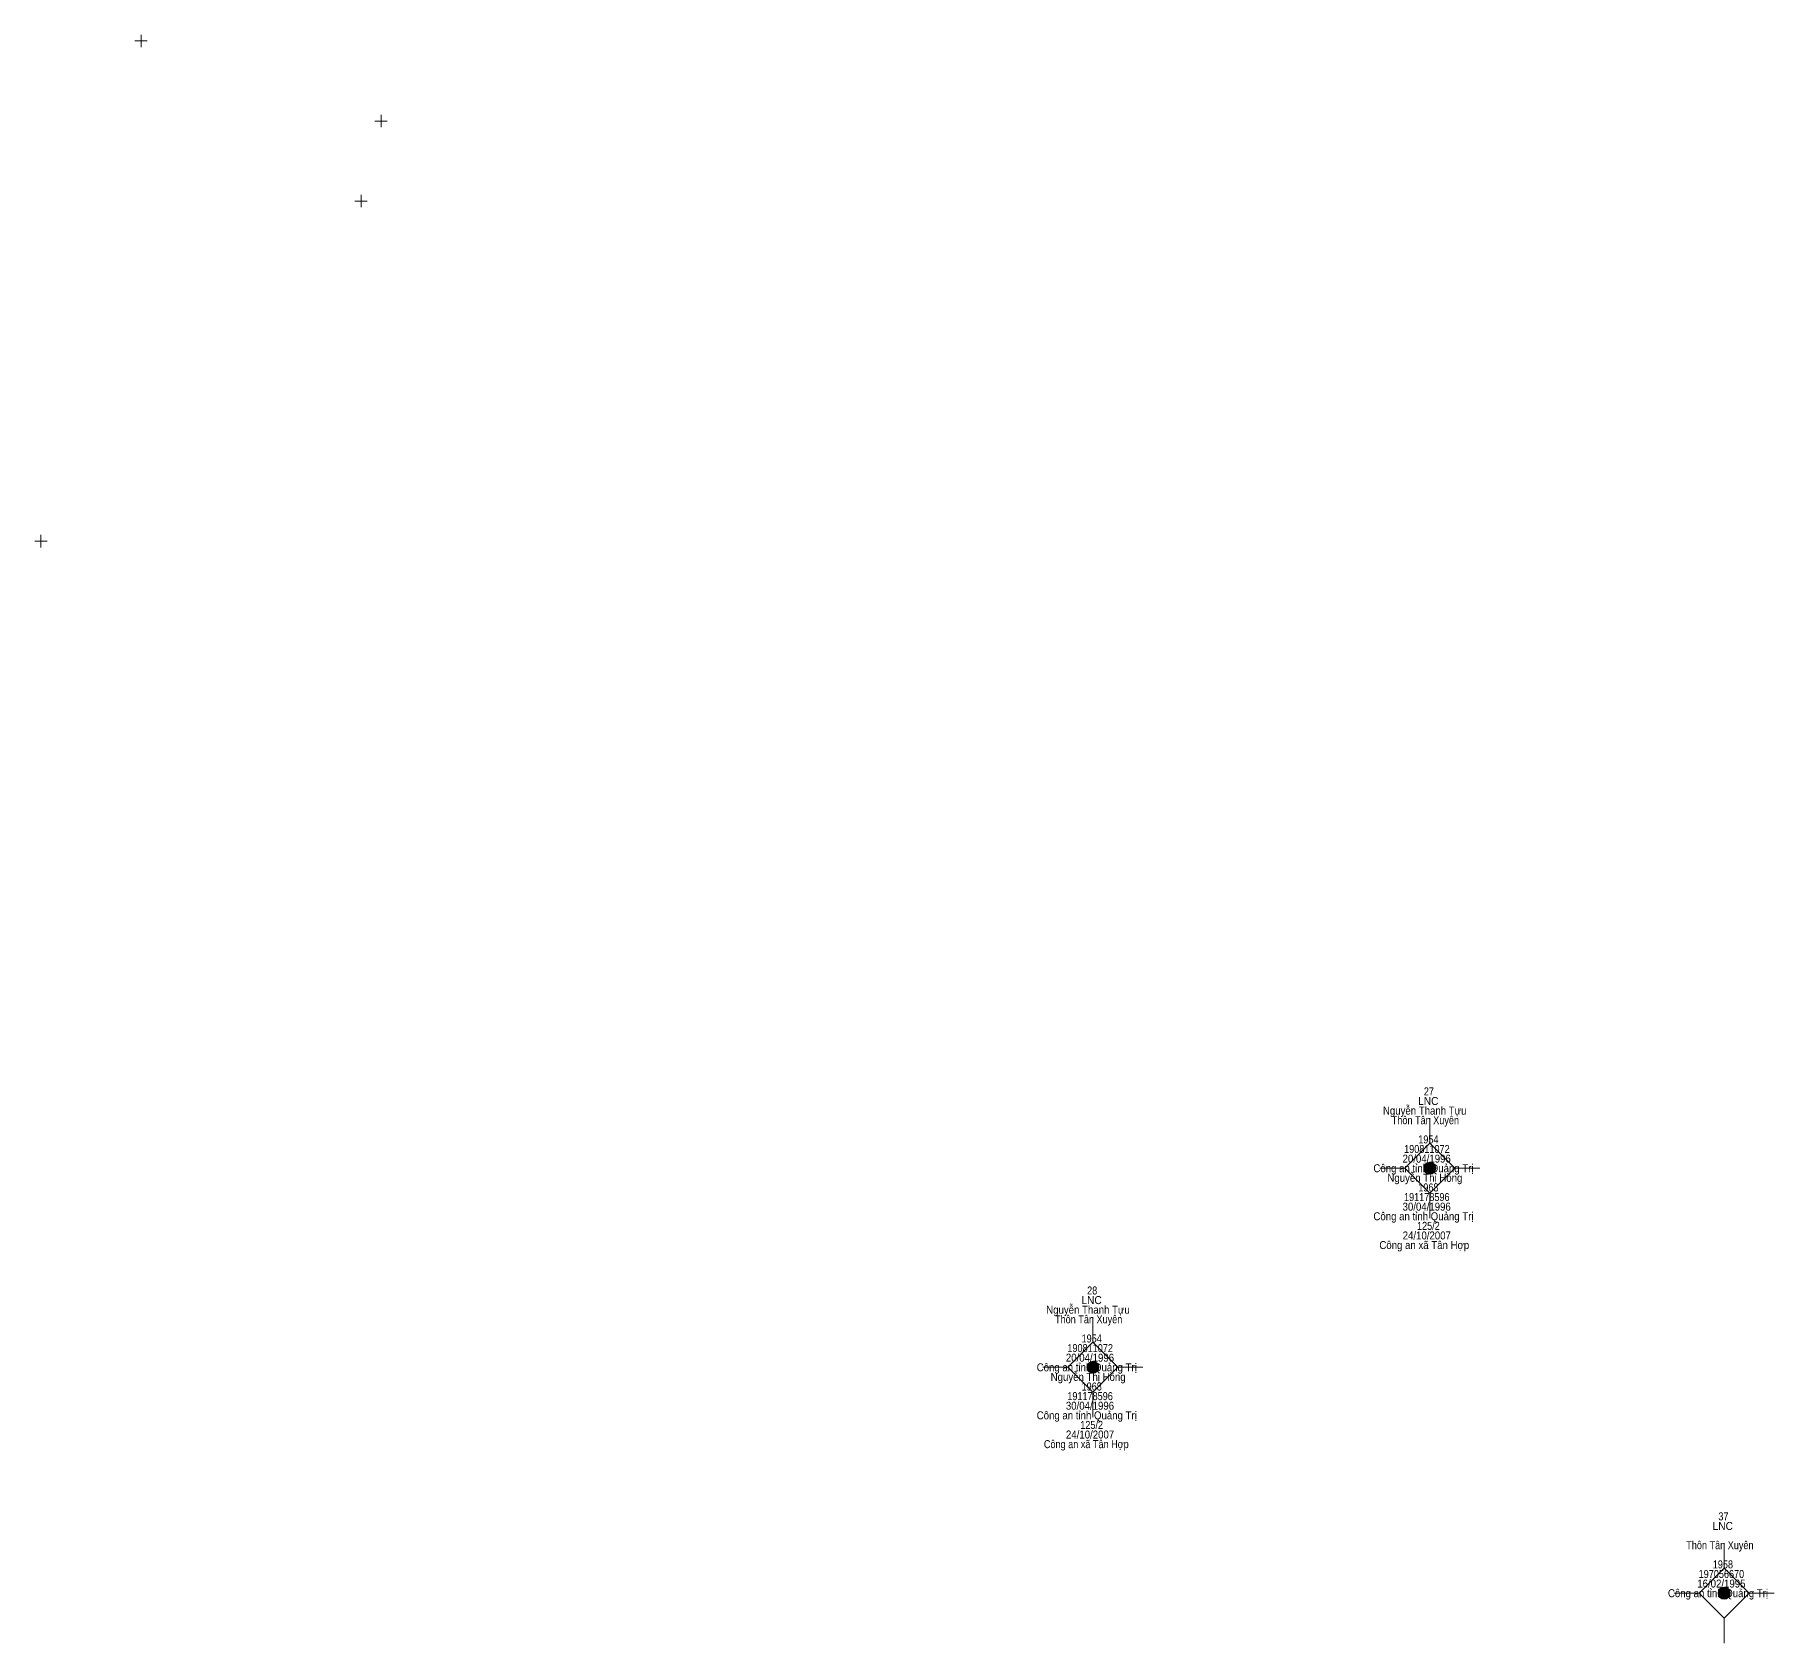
# Model space of a CAD drawing. Header units: metres. Extents: x 550999 to 552168, y 1840994 to 1841978.
# Drawn here: x 551979.7 to 552066.6, y 1841687.9 to 1841768.3 of the extents above; entities that cross this region are included whole.
import ezdxf
from ezdxf.enums import TextEntityAlignment as Align

# ---------------------------------------------------------------- set-up
doc = ezdxf.new("R2010")
doc.units = ezdxf.units.M
doc.header["$LTSCALE"] = 0.16
doc.layers.add('11', color=7, linetype='Continuous', lineweight=13)
doc.layers.add('15', color=7, linetype='Continuous')

msp = doc.modelspace()

# ---------------------------------------------------------------- hatches: boundary and pattern name
at = {"layer": '11'}
for points in [[(552049.7095, 1841711.66, 1), (552049.1095, 1841711.66, 1)], [(552032.8795, 1841701.71, 1), (552032.2795, 1841701.71, 1)], [(552064.4295, 1841690.42, 1), (552063.8295, 1841690.42, 1)]]:
    msp.add_hatch(color=256, dxfattribs=at).paths.add_polyline_path(points)

# ---------------------------------------------------------------- linework, layer by layer
for p, q in [((551985, 1841767.69), (551985, 1841768.31)), ((551985.31, 1841768), (551984.69, 1841768)), ((551997.31, 1841764), (551996.69, 1841764)), ((551997, 1841763.69), (551997, 1841764.31)), ((551996.31, 1841760), (551995.69, 1841760)), ((551996, 1841759.69), (551996, 1841760.31)), ((551980, 1841742.69), (551980, 1841743.31)), ((551980.31, 1841743), (551979.69, 1841743)), ((552049.41, 1841714.16), (552049.41, 1841712.91)), ((552048.16, 1841711.66), (552046.91, 1841711.66)), ((552051.91, 1841711.66), (552050.66, 1841711.66)), ((552049.41, 1841710.41), (552049.41, 1841709.16)), ((552032.58, 1841704.21), (552032.58, 1841702.96)), ((552031.33, 1841701.71), (552030.08, 1841701.71)), ((552035.08, 1841701.71), (552033.83, 1841701.71)), ((552032.58, 1841700.46), (552032.58, 1841699.21)), ((552064.13, 1841692.92), (552064.13, 1841691.67)), ((552062.88, 1841690.42), (552061.63, 1841690.42)), ((552066.63, 1841690.42), (552065.38, 1841690.42)), ((552064.13, 1841689.17), (552064.13, 1841687.92))]:
    msp.add_line(p, q, dxfattribs=at)
for points in [[(552049.41, 1841712.91), (552048.16, 1841711.66), (552049.41, 1841710.41), (552050.66, 1841711.66)], [(552032.58, 1841702.96), (552031.33, 1841701.71), (552032.58, 1841700.46), (552033.83, 1841701.71)], [(552064.13, 1841691.67), (552062.88, 1841690.42), (552064.13, 1841689.17), (552065.38, 1841690.42)]]:
    msp.add_lwpolyline(points, close=True, dxfattribs=at)
for centre in [(552049.4095, 1841711.66), (552032.5795, 1841701.71), (552064.1295, 1841690.42)]:
    msp.add_circle(centre, 0.3, dxfattribs=at)

# ---------------------------------------------------------------- texts
at = {"layer": '15'}
for s, width, p in [('LNC', 0.95, (552049.34, 1841714.82)), ('27', 0.85, (552049.37, 1841715.3)), ('Nguyễn Thanh Tựu', 0.9, (552049.16, 1841714.34)), ('Thôn Tân Xuyên', 0.85, (552049.195, 1841713.86)), ('190811072', 0.85, (552049.27, 1841712.42)), ('1954', 0.85, (552049.345, 1841712.9)), ('Công an tỉnh Quảng Trị', 0.9, (552049.1, 1841711.46)), ('20/04/1996', 0.9, (552049.26, 1841711.94)), ('Nguyễn Thị Hồng', 0.9, (552049.17, 1841710.98)), ('1968', 0.85, (552049.345, 1841710.5)), ('191178596', 0.85, (552049.265, 1841710.02)), ('Công an tỉnh Quảng Trị', 0.9, (552049.1, 1841709.06)), ('30/04/1996', 0.9, (552049.26, 1841709.54)), ('24/10/2007', 0.9, (552049.265, 1841708.1)), ('125/2', 0.85, (552049.345, 1841708.58)), ('Công an xã Tân Hợp', 0.9, (552049.14, 1841707.62)), ('28', 0.85, (552032.54, 1841705.35)), ('Nguyễn Thanh Tựu', 0.9, (552032.33, 1841704.39)), ('LNC', 0.95, (552032.51, 1841704.87)), ('Thôn Tân Xuyên', 0.85, (552032.365, 1841703.91)), ('1954', 0.85, (552032.515, 1841702.95)), ('20/04/1996', 0.9, (552032.43, 1841701.99)), ('190811072', 0.85, (552032.44, 1841702.47)), ('Công an tỉnh Quảng Trị', 0.9, (552032.27, 1841701.51)), ('Nguyễn Thị Hồng', 0.9, (552032.34, 1841701.03)), ('191178596', 0.85, (552032.435, 1841700.07)), ('1968', 0.85, (552032.515, 1841700.55)), ('30/04/1996', 0.9, (552032.43, 1841699.59)), ('Công an tỉnh Quảng Trị', 0.9, (552032.27, 1841699.11)), ('125/2', 0.85, (552032.515, 1841698.63)), ('Công an xã Tân Hợp ', 0.85, (552032.31, 1841697.67)), ('24/10/2007', 0.9, (552032.435, 1841698.15)), ('37', 0.85, (552064.09, 1841694.06)), ('LNC', 0.95, (552064.06, 1841693.58)), ('Thôn Tân Xuyên', 0.85, (552063.915, 1841692.62)), ('1958', 0.85, (552064.065, 1841691.66)), ('16/02/1995', 0.9, (552063.99, 1841690.7)), ('197056670', 0.85, (552063.99, 1841691.18)), ('Công an tỉnh Quảng Trị', 0.9, (552063.82, 1841690.22))]:
    msp.add_text(s, height=0.4, dxfattribs=dict(at, width=width)).set_placement(p, align=Align.CENTER)

doc.saveas('drawing.dxf')
